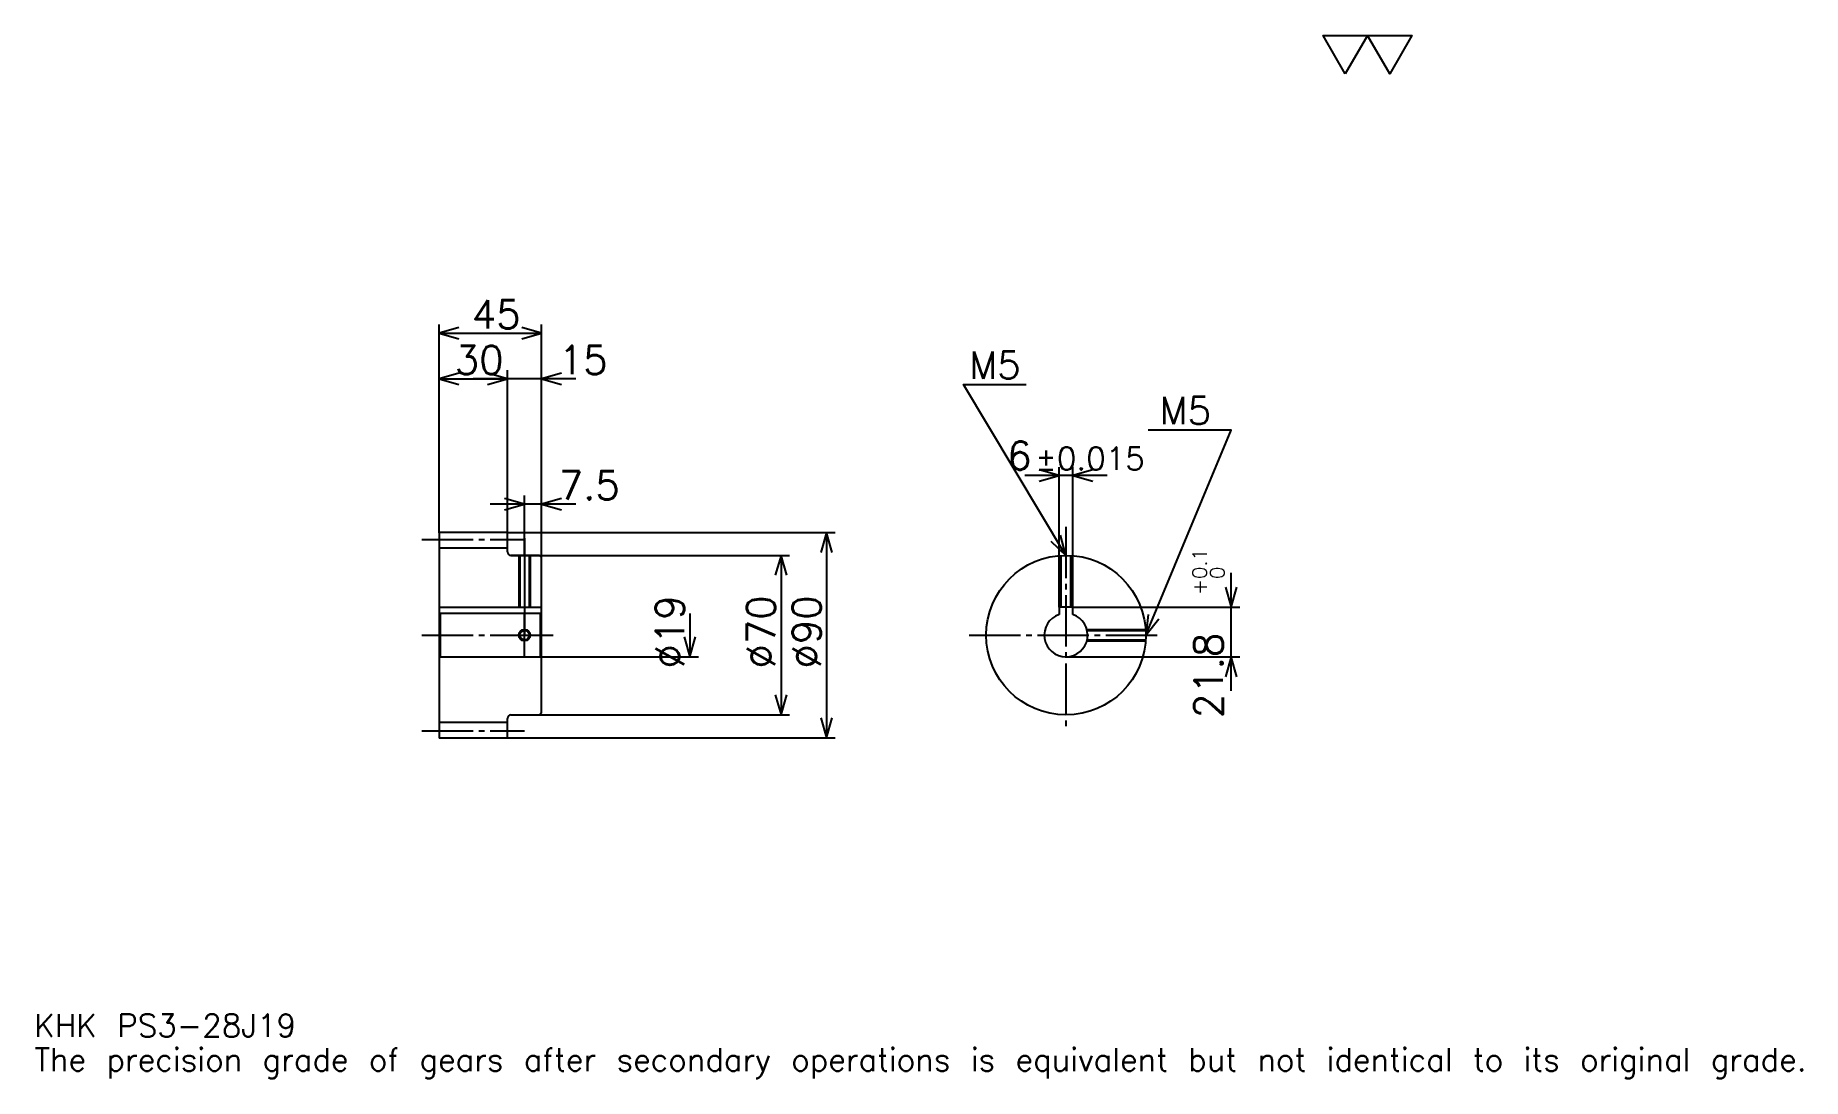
# Model space of a CAD drawing. Extents: x 25 to 801, y 9 to 467.
import ezdxf

# ---------------------------------------------------------------- set-up
doc = ezdxf.new("R2010")
doc.units = 0
doc.linetypes.add('DASHDOT', pattern=[30, 22.5, -2.5, 2.5, -2.5])
doc.layers.get('0').update_dxf_attribs({"linetype": 'CONTINUOUS'})
doc.layers.add('DASHDOT', color=6, linetype='DASHDOT')
doc.styles.add('KANJI', font='TXT', dxfattribs={"bigfont": 'BIGFONT'})

msp = doc.modelspace()

# ---------------------------------------------------------------- linework, layer by layer
at = {"color": 5}
for p, q in [((202.5, 248.75), (202.5, 340)), ((202.5, 336.25), (247.5, 336.25)), ((247.5, 248.75), (247.5, 340)), ((232.5, 248.75), (232.5, 320)), ((202.5, 316.25), (232.5, 316.25)), ((262.5, 316.25), (217.5, 316.25)), ((495.5, 273.75), (459.5, 273.75)), ((474.5, 216.050003), (474.5, 277.5)), ((480.5, 216.050003), (480.5, 277.5)), ((240, 248.75), (240, 265)), ((262.5, 261.25), (225, 261.25)), ((202.5, 248.649994), (202.5, 248.75)), ((232.399994, 248.75), (247.5, 248.75)), ((232.5, 248.649994), (232.5, 248.75)), ((240, 238.75), (240, 248.75)), ((240, 238.75), (240, 248.75)), ((247.5, 248.75), (376.25, 248.75)), ((247.5, 237.75), (247.5, 248.75)), ((372.5, 248.75), (372.5, 158.75)), ((234, 238.75), (247.5, 238.75)), ((247.5, 238.75), (356.25, 238.75)), ((352.5, 238.75), (352.5, 168.75)), ((550, 179.25), (550, 231.050003)), ((312.5, 213.25), (312.5, 194.25)), ((480.5, 216.050003), (553.75, 216.050003)), ((247.5, 194.25), (316.25, 194.25)), ((477.5, 194.25), (553.75, 194.25)), ((234, 168.75), (247.5, 168.75)), ((247.5, 168.75), (356.25, 168.75)), ((232.399994, 158.75), (247.5, 158.75)), ((247.5, 158.75), (376.25, 158.75))]:
    msp.add_line(p, q, dxfattribs=at)
at = {"color": 4}
for p, q in [((202.5, 242), (232.5, 242)), ((202.5, 216.050003), (247.5, 216.050003)), ((203, 213.25), (203, 194.25)), ((247, 213.25), (247.5, 213.75)), ((247, 194.25), (247.5, 193.75)), ((202.5, 165.5), (232.5, 165.5))]:
    msp.add_line(p, q, dxfattribs=at)
at = {"color": 7}
msp.add_lwpolyline([(600, 450), (590.25, 466.899994), (629.25, 466.899994), (619.5, 450), (609.75, 466.899994), (600, 450)], dxfattribs=at)
at = {"color": 5}
for points in [[(211.25, 338.75), (202.5, 336.25), (211.25, 333.75)], [(238.75, 333.75), (247.5, 336.25), (238.75, 338.75)], [(211.25, 318.75), (202.5, 316.25), (211.25, 313.75)], [(223.75, 313.75), (232.5, 316.25), (223.75, 318.75)], [(223.75, 313.75), (232.5, 316.25), (223.75, 318.75)], [(256.25, 318.75), (247.5, 316.25), (256.25, 313.75)], [(477.5, 238.75), (432.5, 313.75), (460, 313.75)], [(512.5, 203.75), (550, 293.75), (513.5, 293.75)], [(465.75, 271.25), (474.5, 273.75), (465.75, 276.25)], [(489.25, 276.25), (480.5, 273.75), (489.25, 271.25)], [(231.25, 258.75), (240, 261.25), (231.25, 263.75)], [(256.25, 263.75), (247.5, 261.25), (256.25, 258.75)], [(375, 240), (372.5, 248.75), (370, 240)], [(470.854431, 244.966827), (477.5, 238.75), (475.141907, 247.539307)], [(355, 230), (352.5, 238.75), (350, 230)], [(547.5, 224.800003), (550, 216.050003), (552.5, 224.800003)], [(513.557678, 212.788467), (512.5, 203.75), (518.173096, 210.865387)], [(310, 203), (312.5, 194.25), (315, 203)], [(552.5, 185.5), (550, 194.25), (547.5, 185.5)], [(350, 177.5), (352.5, 168.75), (355, 177.5)], [(370, 167.5), (372.5, 158.75), (375, 167.5)]]:
    msp.add_lwpolyline(points, dxfattribs=at)
at = {"color": 4}
for points in [[(232.5, 240.25), (232.5, 248.649994), (232.399994, 248.75), (202.600006, 248.75), (202.5, 248.649994), (202.5, 193.75)], [(234, 168.75), (246.5, 168.75), (247.5, 169.75), (247.5, 237.75), (246.5, 238.75), (234, 238.75)], [(237.5, 238.75), (237.5, 216.050003)], [(237.934998, 238.75), (237.934998, 216.050003)], [(242.065002, 238.75), (242.065002, 216.050003)], [(242.5, 238.75), (242.5, 216.050003)], [(475, 216.050003), (475, 238.660599)], [(475.434998, 216.050003), (475.434998, 238.689026)], [(479.565002, 216.050003), (479.565002, 238.689026)], [(480, 216.050003), (480, 238.660599)], [(202.5, 193.75), (203, 194.25), (247, 194.25), (247, 213.25), (203, 213.25), (202.5, 213.75)], [(480.5, 212.763885), (480.5, 216.050003), (474.5, 216.050003), (474.5, 212.763885)], [(486.665161, 206.25), (512.410583, 206.25)], [(486.772858, 205.815002), (512.439026, 205.815002)], [(486.772858, 201.684998), (512.439026, 201.684998)], [(486.665161, 201.25), (512.410583, 201.25)], [(202.5, 193.75), (202.5, 158.850006), (202.600006, 158.75), (232.399994, 158.75), (232.5, 158.850006), (232.5, 167.25)]]:
    msp.add_lwpolyline(points, dxfattribs=at)
for centre, radius in [((477.5, 203.75), 35), ((240, 203.75), 2.065)]:
    msp.add_circle(centre, radius, dxfattribs=at)
at = {"color": 7}
msp.add_circle((240, 203.75), 2.5, dxfattribs=at)
at = {"color": 4}
for centre, radius, start, end in [((234, 240.25), 1.5, 180, 270), ((477.5, 203.75), 9.5, 108.408480326, 71.591519674), ((234, 167.25), 1.5, 90, 180)]:
    msp.add_arc(centre, radius, start, end, dxfattribs=at)
at = {"layer": 'DASHDOT', "color": 7}
for p, q in [((477.5, 251.25), (477.5, 161.25)), ((195, 245.75), (240, 245.75)), ((240, 238.75), (240, 203.75)), ((195, 203.75), (255, 203.75)), ((435, 203.75), (520, 203.75)), ((195, 161.75), (240, 161.75))]:
    msp.add_line(p, q, dxfattribs=at)
for points in [[(240, 246.25), (240, 208.550003)], [(240, 193.75), (240, 213.75)], [(230, 203.75), (250, 203.75)]]:
    msp.add_lwpolyline(points, dxfattribs=at)

# ---------------------------------------------------------------- texts
at = {"color": 7, "style": 'KANJI'}
for s, height, p in [('45', 12.5, (216.875, 338.25)), ('30', 12.5, (209.375, 318.25)), ('15', 12.5, (255, 318.25)), ('M5', 12, (435, 316.25)), ('M5', 12, (518.5, 296.25)), ('6', 12.5, (451.69751, 276.25)), ('%%p0.015', 10, (464.070984, 276.25)), ('7.5', 12.5, (255, 263.25)), ('KHK PS3-28J19', 10, (25, 27.5)), ('The precision grade of gears after secondary operations is equivalent but not identical to its original grade.', 10, (25, 12.5))]:
    msp.add_text(s, height=height, dxfattribs=at).set_placement(p)
for s, height, p in [('0.1', 6.25, (539.25, 228.432968)), ('0', 6.25, (547, 228.432968)), ('+', 6.25, (539.25, 221.432968)), ('%%c19', 12.5, (310, 189.0625)), ('%%c70', 12.5, (350, 189.0625)), ('%%c90', 12.5, (370, 189.0625)), ('21.8', 12.5, (546.25, 167.328018))]:
    msp.add_text(s, height=height, rotation=90, dxfattribs=at).set_placement(p)

doc.saveas('drawing.dxf')
